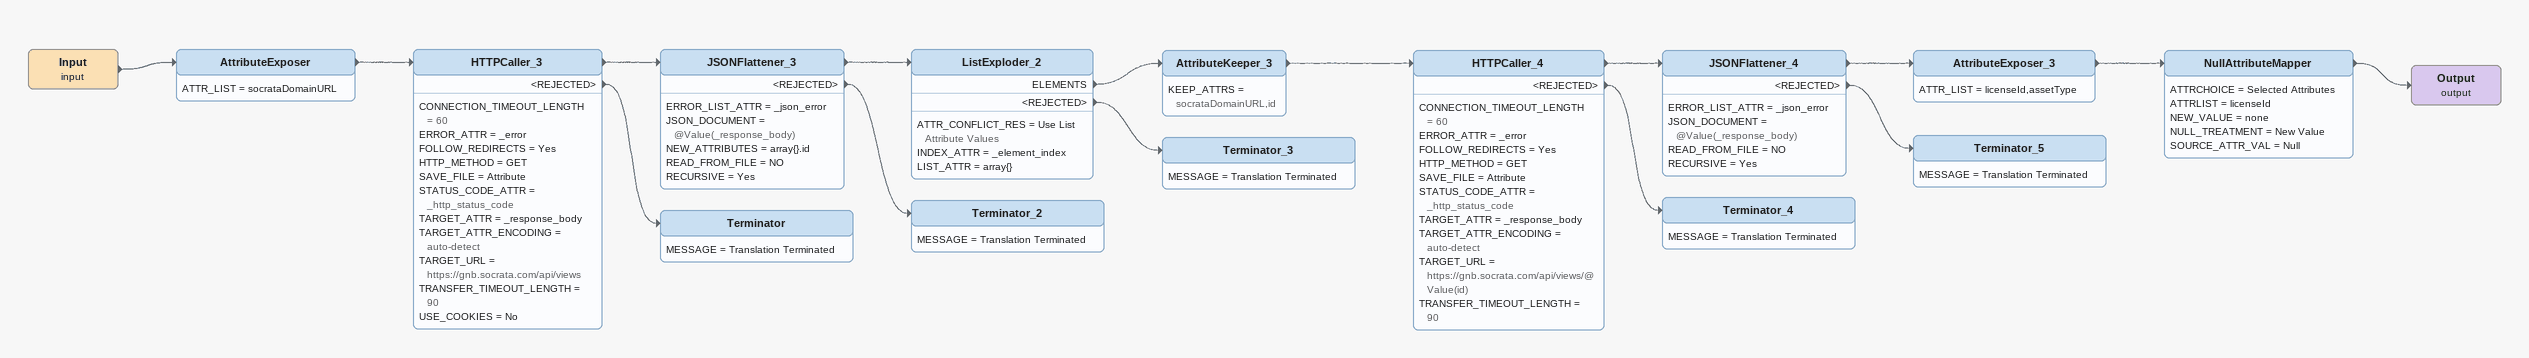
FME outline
Input (input)
    -> AttributeExposer
AttributeExposer
    ATTR_LIST = socrataDomainURL
    -> HTTPCaller_3
HTTPCaller_3
    CONNECTION_TIMEOUT_LENGTH = 60
    ERROR_ATTR = _error
    FOLLOW_REDIRECTS = Yes
    HTTP_METHOD = GET
    SAVE_FILE = Attribute
    STATUS_CODE_ATTR = _http_status_code
    TARGET_ATTR = _response_body
    TARGET_ATTR_ENCODING = auto-detect
    TARGET_URL = https://gnb.socrata.com/api/views
    TRANSFER_TIMEOUT_LENGTH = 90
    USE_COOKIES = No
    -> JSONFlattener_3
    <REJECTED> -> Terminator
JSONFlattener_3
    ERROR_LIST_ATTR = _json_error
    JSON_DOCUMENT = @Value(_response_body)
    NEW_ATTRIBUTES = array{}.id
    READ_FROM_FILE = NO
    RECURSIVE = Yes
    -> ListExploder_2
    <REJECTED> -> Terminator_2
ListExploder_2
    ATTR_CONFLICT_RES = Use List Attribute Values
    INDEX_ATTR = _element_index
    LIST_ATTR = array{}
    ELEMENTS -> AttributeKeeper_3
    <REJECTED> -> Terminator_3
AttributeKeeper_3
    KEEP_ATTRS = socrataDomainURL,id
    -> HTTPCaller_4
HTTPCaller_4
    CONNECTION_TIMEOUT_LENGTH = 60
    ERROR_ATTR = _error
    FOLLOW_REDIRECTS = Yes
    HTTP_METHOD = GET
    SAVE_FILE = Attribute
    STATUS_CODE_ATTR = _http_status_code
    TARGET_ATTR = _response_body
    TARGET_ATTR_ENCODING = auto-detect
    TARGET_URL = https://gnb.socrata.com/api/views/@Value(id)
    TRANSFER_TIMEOUT_LENGTH = 90
    -> JSONFlattener_4
    <REJECTED> -> Terminator_4
JSONFlattener_4
    ERROR_LIST_ATTR = _json_error
    JSON_DOCUMENT = @Value(_response_body)
    READ_FROM_FILE = NO
    RECURSIVE = Yes
    -> AttributeExposer_3
    <REJECTED> -> Terminator_5
AttributeExposer_3
    ATTR_LIST = licenseId,assetType
    -> NullAttributeMapper
NullAttributeMapper
    ATTRCHOICE = Selected Attributes
    ATTRLIST = licenseId
    NEW_VALUE = none
    NULL_TREATMENT = New Value
    SOURCE_ATTR_VAL = Null
    -> Output (output)
Output (output)
Terminator_5
    MESSAGE = Translation Terminated
Terminator_4
    MESSAGE = Translation Terminated
Terminator_3
    MESSAGE = Translation Terminated
Terminator_2
    MESSAGE = Translation Terminated
Terminator
    MESSAGE = Translation Terminated
